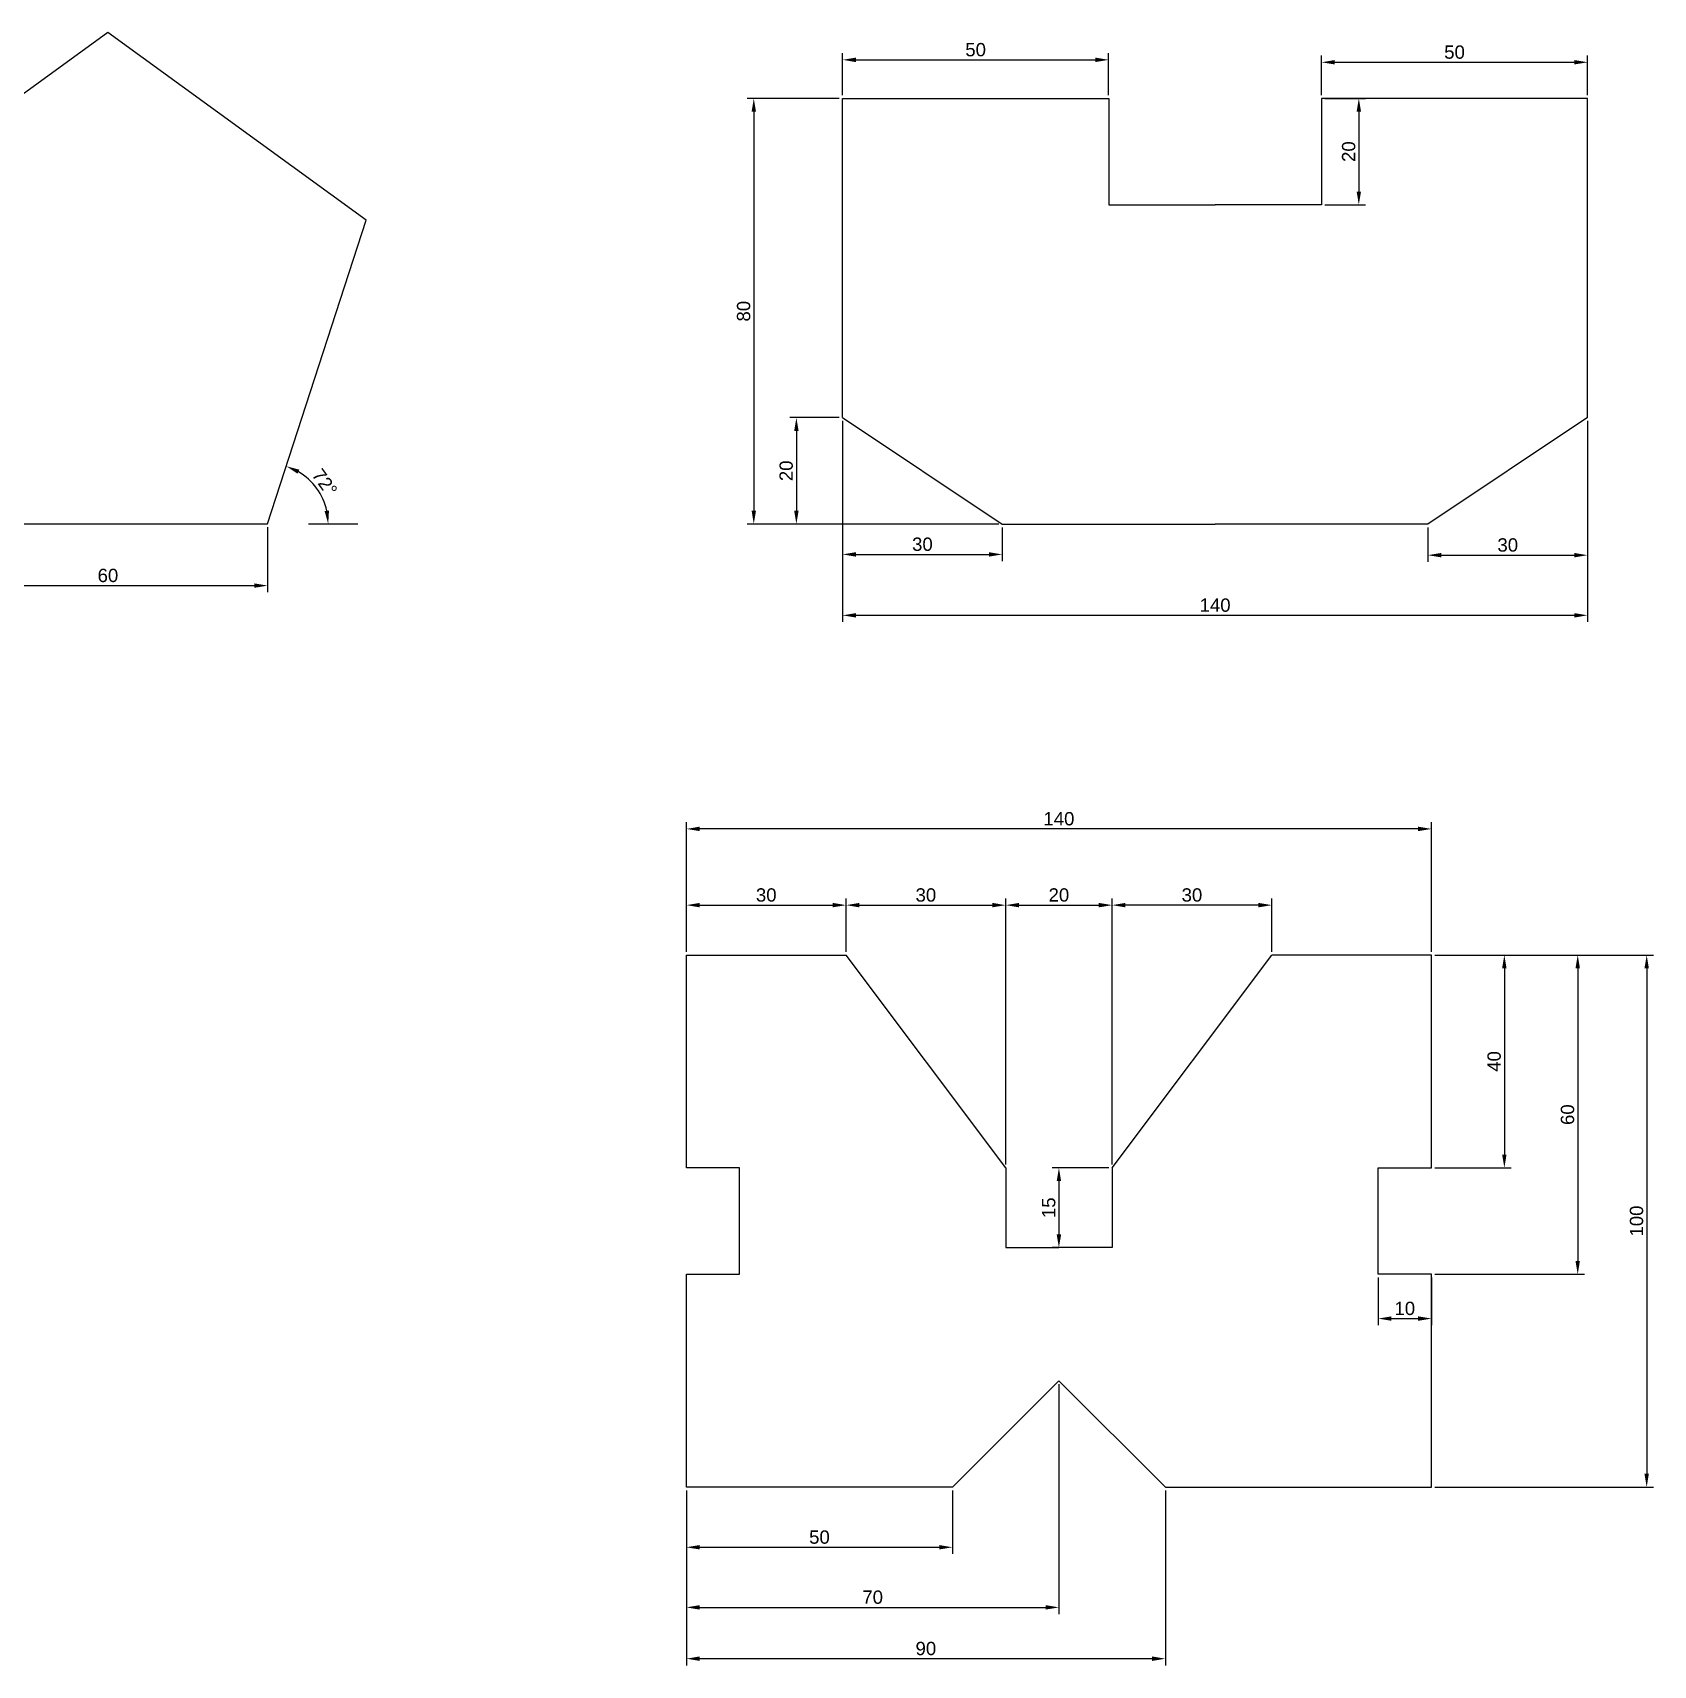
# Model space of a CAD drawing. Header units: millimetres. Extents: x 12100 to 12898, y 4517 to 4831.
# Drawn here: x 12593.8 to 12898.3, y 4516.7 to 4823.6 of the extents above; entities that cross this region are included whole.
import ezdxf

# ---------------------------------------------------------------- set-up
doc = ezdxf.new("R2010")
doc.units = ezdxf.units.MM
doc.styles.get("Standard").update_dxf_attribs({"font": 'arial.ttf'})
doc.dimstyles.new('ISO-25', dxfattribs={"dimtxt": 2.5, "dimasz": 2.5, "dimexe": 1.25, "dimexo": 0.625, "dimtad": 1, "dimtxsty": 'Standard', "dimcen": 2.5, "dimadec": 0, "dimazin": 0, "dimtfac": 1, "dimtmove": 0, "dimatfit": 3, "dimfxl": 0, "dimarcsym": 0})

# ---------------------------------------------------------------- blocks, each defined once
blk = doc.blocks.new('*D12')
at = {"color": 0, "lineweight": -2, "transparency": 16777216}
for p, q in [((12577.92, 4730.67), (12577.92, 4718.44)), ((12637.92, 4730.67), (12637.92, 4718.44)), ((12580.42, 4719.69), (12635.42, 4719.69))]:
    blk.add_line(p, q, dxfattribs=at)
at = {"color": 0, "transparency": 16777216}
for points in [[(12580.42, 4720.11), (12580.42, 4719.28), (12577.92, 4719.69)], [(12635.42, 4720.11), (12635.42, 4719.28), (12637.92, 4719.69)]]:
    blk.add_solid(points, dxfattribs=at)
at = {"layer": 'Defpoints', "color": 0, "transparency": 16777216}
for p in [(12577.92, 4731.3), (12637.92, 4731.3), (12637.92, 4719.69)]:
    blk.add_point(p, dxfattribs=at)
at = {"color": 0, "transparency": 16777216, "insert": (12607.92, 4721.59), "char_height": 2.5, "attachment_point": 5}
blk.add_mtext('60', dxfattribs=at)
blk = doc.blocks.new('*D14')
at = {"color": 0, "lineweight": -2, "transparency": 16777216}
blk.add_arc((12637.91, 4731.28), 11.41, 12.5818, 59.4182, dxfattribs=at)
at = {"color": 0, "transparency": 16777216}
for points in [[(12643.55, 4740.72), (12643.89, 4741.48), (12641.44, 4742.13)], [(12649.46, 4733.81), (12648.63, 4733.72), (12649.32, 4731.28)]]:
    blk.add_solid(points, dxfattribs=at)
at = {"layer": 'Defpoints', "color": 0, "transparency": 16777216}
for p in [(12656.46, 4788.36), (12648.33, 4735.92), (12637.92, 4731.3), (12645.59, 4731.28), (12654.9, 4731.28)]:
    blk.add_point(p, dxfattribs=at)
at = {"color": 0, "transparency": 16777216, "insert": (12648.66, 4739.09), "char_height": 2.5, "attachment_point": 5, "rotation": 306}
blk.add_mtext('72°', dxfattribs=at)
blk = doc.blocks.new('*D15')
at = {"color": 0, "lineweight": -2, "transparency": 16777216}
for p, q in [((12745.98, 4811.89), (12745.98, 4819.77)), ((12748.48, 4818.52), (12793.48, 4818.52)), ((12795.98, 4811.89), (12795.98, 4819.77))]:
    blk.add_line(p, q, dxfattribs=at)
at = {"color": 0, "transparency": 16777216}
for points in [[(12748.48, 4818.94), (12748.48, 4818.1), (12745.98, 4818.52)], [(12793.48, 4818.94), (12793.48, 4818.1), (12795.98, 4818.52)]]:
    blk.add_solid(points, dxfattribs=at)
at = {"layer": 'Defpoints', "color": 0, "transparency": 16777216}
for p in [(12795.98, 4818.52), (12745.98, 4811.27), (12795.98, 4811.27)]:
    blk.add_point(p, dxfattribs=at)
at = {"color": 0, "transparency": 16777216, "insert": (12770.98, 4820.42), "char_height": 2.5, "attachment_point": 5}
blk.add_mtext('50', dxfattribs=at)
blk = doc.blocks.new('*D16')
at = {"color": 0, "lineweight": -2, "transparency": 16777216}
for p, q in [((12835.98, 4811.89), (12835.98, 4819.31)), ((12885.98, 4811.89), (12885.98, 4819.31)), ((12838.48, 4818.06), (12883.48, 4818.06))]:
    blk.add_line(p, q, dxfattribs=at)
at = {"color": 0, "transparency": 16777216}
for points in [[(12838.48, 4818.48), (12838.48, 4817.65), (12835.98, 4818.06)], [(12883.48, 4818.48), (12883.48, 4817.65), (12885.98, 4818.06)]]:
    blk.add_solid(points, dxfattribs=at)
at = {"layer": 'Defpoints', "color": 0, "transparency": 16777216}
for p in [(12885.98, 4818.06), (12835.98, 4811.27), (12885.98, 4811.27)]:
    blk.add_point(p, dxfattribs=at)
at = {"color": 0, "transparency": 16777216, "insert": (12860.98, 4819.96), "char_height": 2.5, "attachment_point": 5}
blk.add_mtext('50', dxfattribs=at)
blk = doc.blocks.new('*D17')
at = {"color": 0, "lineweight": -2, "transparency": 16777216}
for p, q in [((12745.36, 4811.27), (12728.04, 4811.27)), ((12729.29, 4808.77), (12729.29, 4733.77)), ((12775.36, 4731.27), (12728.04, 4731.27))]:
    blk.add_line(p, q, dxfattribs=at)
at = {"color": 0, "transparency": 16777216}
for points in [[(12728.88, 4808.77), (12729.71, 4808.77), (12729.29, 4811.27)], [(12728.88, 4733.77), (12729.71, 4733.77), (12729.29, 4731.27)]]:
    blk.add_solid(points, dxfattribs=at)
at = {"layer": 'Defpoints', "color": 0, "transparency": 16777216}
for p in [(12745.98, 4811.27), (12729.29, 4731.27), (12775.98, 4731.27)]:
    blk.add_point(p, dxfattribs=at)
at = {"color": 0, "transparency": 16777216, "insert": (12727.39, 4771.27), "char_height": 2.5, "attachment_point": 5, "rotation": 90}
blk.add_mtext('80', dxfattribs=at)
blk = doc.blocks.new('*D18')
at = {"color": 0, "lineweight": -2, "transparency": 16777216}
for p, q in [((12745.36, 4751.27), (12736.05, 4751.27)), ((12737.3, 4748.77), (12737.3, 4733.77)), ((12775.36, 4731.27), (12736.05, 4731.27))]:
    blk.add_line(p, q, dxfattribs=at)
at = {"color": 0, "transparency": 16777216}
for points in [[(12736.88, 4748.77), (12737.71, 4748.77), (12737.3, 4751.27)], [(12736.88, 4733.77), (12737.71, 4733.77), (12737.3, 4731.27)]]:
    blk.add_solid(points, dxfattribs=at)
at = {"layer": 'Defpoints', "color": 0, "transparency": 16777216}
for p in [(12745.98, 4751.27), (12737.3, 4731.27), (12775.98, 4731.27)]:
    blk.add_point(p, dxfattribs=at)
at = {"color": 0, "transparency": 16777216, "insert": (12735.39, 4741.27), "char_height": 2.5, "attachment_point": 5, "rotation": 90}
blk.add_mtext('20', dxfattribs=at)
blk = doc.blocks.new('*D19')
at = {"color": 0, "lineweight": -2, "transparency": 16777216}
for p, q in [((12745.98, 4750.64), (12745.98, 4724.31)), ((12775.98, 4730.64), (12775.98, 4724.31)), ((12748.48, 4725.56), (12773.48, 4725.56))]:
    blk.add_line(p, q, dxfattribs=at)
at = {"color": 0, "transparency": 16777216}
for points in [[(12748.48, 4725.97), (12748.48, 4725.14), (12745.98, 4725.56)], [(12773.48, 4725.97), (12773.48, 4725.14), (12775.98, 4725.56)]]:
    blk.add_solid(points, dxfattribs=at)
at = {"layer": 'Defpoints', "color": 0, "transparency": 16777216}
for p in [(12745.98, 4751.27), (12775.98, 4731.27), (12775.98, 4725.56)]:
    blk.add_point(p, dxfattribs=at)
at = {"color": 0, "transparency": 16777216, "insert": (12760.98, 4727.46), "char_height": 2.5, "attachment_point": 5}
blk.add_mtext('30', dxfattribs=at)
blk = doc.blocks.new('*D20')
at = {"color": 0, "lineweight": -2, "transparency": 16777216}
for p, q in [((12885.98, 4750.64), (12885.98, 4724.16)), ((12855.98, 4730.64), (12855.98, 4724.16)), ((12858.48, 4725.41), (12883.48, 4725.41))]:
    blk.add_line(p, q, dxfattribs=at)
at = {"color": 0, "transparency": 16777216}
for points in [[(12858.48, 4725.83), (12858.48, 4725), (12855.98, 4725.41)], [(12883.48, 4725.83), (12883.48, 4725), (12885.98, 4725.41)]]:
    blk.add_solid(points, dxfattribs=at)
at = {"layer": 'Defpoints', "color": 0, "transparency": 16777216}
for p in [(12885.98, 4751.27), (12855.98, 4731.27), (12885.98, 4725.41)]:
    blk.add_point(p, dxfattribs=at)
at = {"color": 0, "transparency": 16777216, "insert": (12870.98, 4727.32), "char_height": 2.5, "attachment_point": 5}
blk.add_mtext('30', dxfattribs=at)
blk = doc.blocks.new('*D21')
at = {"color": 0, "lineweight": -2, "transparency": 16777216}
for p, q in [((12836.61, 4811.27), (12844.24, 4811.27)), ((12842.99, 4808.77), (12842.99, 4793.77)), ((12836.61, 4791.27), (12844.24, 4791.27))]:
    blk.add_line(p, q, dxfattribs=at)
at = {"color": 0, "transparency": 16777216}
for points in [[(12842.58, 4808.77), (12843.41, 4808.77), (12842.99, 4811.27)], [(12842.58, 4793.77), (12843.41, 4793.77), (12842.99, 4791.27)]]:
    blk.add_solid(points, dxfattribs=at)
at = {"layer": 'Defpoints', "color": 0, "transparency": 16777216}
for p in [(12835.98, 4811.27), (12835.98, 4791.27), (12842.99, 4791.27)]:
    blk.add_point(p, dxfattribs=at)
at = {"color": 0, "transparency": 16777216, "insert": (12841.09, 4801.27), "char_height": 2.5, "attachment_point": 5, "rotation": 90}
blk.add_mtext('20', dxfattribs=at)
blk = doc.blocks.new('*D22')
at = {"color": 0, "lineweight": -2, "transparency": 16777216}
for p, q in [((12745.98, 4750.64), (12745.98, 4712.86)), ((12885.98, 4750.64), (12885.98, 4712.86)), ((12748.48, 4714.11), (12883.48, 4714.11))]:
    blk.add_line(p, q, dxfattribs=at)
at = {"color": 0, "transparency": 16777216}
for points in [[(12748.48, 4714.52), (12748.48, 4713.69), (12745.98, 4714.11)], [(12883.48, 4714.52), (12883.48, 4713.69), (12885.98, 4714.11)]]:
    blk.add_solid(points, dxfattribs=at)
at = {"layer": 'Defpoints', "color": 0, "transparency": 16777216}
for p in [(12745.98, 4751.27), (12885.98, 4751.27), (12885.98, 4714.11)]:
    blk.add_point(p, dxfattribs=at)
at = {"color": 0, "transparency": 16777216, "insert": (12815.98, 4716.01), "char_height": 2.5, "attachment_point": 5}
blk.add_mtext('140', dxfattribs=at)
blk = doc.blocks.new('*D47')
at = {"color": 0, "lineweight": -2, "transparency": 16777216}
for p, q in [((12857.26, 4650.25), (12871.59, 4650.25)), ((12870.34, 4647.75), (12870.34, 4612.75)), ((12857.26, 4610.25), (12871.59, 4610.25))]:
    blk.add_line(p, q, dxfattribs=at)
at = {"color": 0, "transparency": 16777216}
for points in [[(12869.92, 4647.75), (12870.75, 4647.75), (12870.34, 4650.25)], [(12869.92, 4612.75), (12870.75, 4612.75), (12870.34, 4610.25)]]:
    blk.add_solid(points, dxfattribs=at)
at = {"layer": 'Defpoints', "color": 0, "transparency": 16777216}
for p in [(12856.63, 4650.25), (12856.63, 4610.25), (12870.34, 4610.25)]:
    blk.add_point(p, dxfattribs=at)
at = {"color": 0, "transparency": 16777216, "insert": (12868.43, 4630.25), "char_height": 2.5, "attachment_point": 5, "rotation": 90}
blk.add_mtext('40', dxfattribs=at)
blk = doc.blocks.new('*D48')
at = {"color": 0, "lineweight": -2, "transparency": 16777216}
for p, q in [((12857.26, 4650.25), (12885.38, 4650.25)), ((12884.13, 4647.75), (12884.13, 4592.75)), ((12857.26, 4590.25), (12885.38, 4590.25))]:
    blk.add_line(p, q, dxfattribs=at)
at = {"color": 0, "transparency": 16777216}
for points in [[(12883.71, 4647.75), (12884.54, 4647.75), (12884.13, 4650.25)], [(12883.71, 4592.75), (12884.54, 4592.75), (12884.13, 4590.25)]]:
    blk.add_solid(points, dxfattribs=at)
at = {"layer": 'Defpoints', "color": 0, "transparency": 16777216}
for p in [(12856.63, 4650.25), (12856.63, 4590.25), (12884.13, 4590.25)]:
    blk.add_point(p, dxfattribs=at)
at = {"color": 0, "transparency": 16777216, "insert": (12882.22, 4620.25), "char_height": 2.5, "attachment_point": 5, "rotation": 90}
blk.add_mtext('60', dxfattribs=at)
blk = doc.blocks.new('*D49')
at = {"color": 0, "lineweight": -2, "transparency": 16777216}
for p, q in [((12857.26, 4650.25), (12898.34, 4650.25)), ((12897.09, 4647.75), (12897.09, 4552.75)), ((12857.26, 4550.25), (12898.34, 4550.25))]:
    blk.add_line(p, q, dxfattribs=at)
at = {"color": 0, "transparency": 16777216}
for points in [[(12896.67, 4647.75), (12897.5, 4647.75), (12897.09, 4650.25)], [(12896.67, 4552.75), (12897.5, 4552.75), (12897.09, 4550.25)]]:
    blk.add_solid(points, dxfattribs=at)
at = {"layer": 'Defpoints', "color": 0, "transparency": 16777216}
for p in [(12856.63, 4650.25), (12856.63, 4550.25), (12897.09, 4550.25)]:
    blk.add_point(p, dxfattribs=at)
at = {"color": 0, "transparency": 16777216, "insert": (12895.19, 4600.25), "char_height": 2.5, "attachment_point": 5, "rotation": 90}
blk.add_mtext('100', dxfattribs=at)
blk = doc.blocks.new('*D50')
at = {"color": 0, "lineweight": -2, "transparency": 16777216}
for p, q in [((12846.63, 4589.62), (12846.63, 4580.67)), ((12856.63, 4589.62), (12856.63, 4580.67)), ((12849.13, 4581.92), (12854.13, 4581.92))]:
    blk.add_line(p, q, dxfattribs=at)
at = {"color": 0, "transparency": 16777216}
for points in [[(12849.13, 4582.34), (12849.13, 4581.5), (12846.63, 4581.92)], [(12854.13, 4582.34), (12854.13, 4581.5), (12856.63, 4581.92)]]:
    blk.add_solid(points, dxfattribs=at)
at = {"layer": 'Defpoints', "color": 0, "transparency": 16777216}
for p in [(12846.63, 4590.25), (12856.63, 4590.25), (12856.63, 4581.92)]:
    blk.add_point(p, dxfattribs=at)
at = {"color": 0, "transparency": 16777216, "insert": (12851.63, 4583.82), "char_height": 2.5, "attachment_point": 5}
blk.add_mtext('10', dxfattribs=at)
blk = doc.blocks.new('*D51')
at = {"color": 0, "lineweight": -2, "transparency": 16777216}
for p, q in [((12716.63, 4549.62), (12716.63, 4537.68)), ((12766.63, 4549.62), (12766.63, 4537.68)), ((12719.13, 4538.93), (12764.13, 4538.93))]:
    blk.add_line(p, q, dxfattribs=at)
at = {"color": 0, "transparency": 16777216}
for points in [[(12719.13, 4539.35), (12719.13, 4538.52), (12716.63, 4538.93)], [(12764.13, 4539.35), (12764.13, 4538.52), (12766.63, 4538.93)]]:
    blk.add_solid(points, dxfattribs=at)
at = {"layer": 'Defpoints', "color": 0, "transparency": 16777216}
for p in [(12716.63, 4550.25), (12766.63, 4550.25), (12766.63, 4538.93)]:
    blk.add_point(p, dxfattribs=at)
at = {"color": 0, "transparency": 16777216, "insert": (12741.63, 4540.83), "char_height": 2.5, "attachment_point": 5}
blk.add_mtext('50', dxfattribs=at)
blk = doc.blocks.new('*D52')
at = {"color": 0, "lineweight": -2, "transparency": 16777216}
for p, q in [((12786.63, 4569.62), (12786.63, 4526.38)), ((12716.63, 4549.62), (12716.63, 4526.38)), ((12719.13, 4527.63), (12784.13, 4527.63))]:
    blk.add_line(p, q, dxfattribs=at)
at = {"color": 0, "transparency": 16777216}
for points in [[(12719.13, 4528.05), (12719.13, 4527.22), (12716.63, 4527.63)], [(12784.13, 4528.05), (12784.13, 4527.22), (12786.63, 4527.63)]]:
    blk.add_solid(points, dxfattribs=at)
at = {"layer": 'Defpoints', "color": 0, "transparency": 16777216}
for p in [(12786.63, 4570.25), (12716.63, 4550.25), (12786.63, 4527.63)]:
    blk.add_point(p, dxfattribs=at)
at = {"color": 0, "transparency": 16777216, "insert": (12751.63, 4529.54), "char_height": 2.5, "attachment_point": 5}
blk.add_mtext('70', dxfattribs=at)
blk = doc.blocks.new('*D53')
at = {"color": 0, "lineweight": -2, "transparency": 16777216}
for p, q in [((12796.01, 4610.25), (12785.38, 4610.25)), ((12786.63, 4607.75), (12786.63, 4597.75)), ((12796.01, 4595.25), (12785.38, 4595.25))]:
    blk.add_line(p, q, dxfattribs=at)
at = {"color": 0, "transparency": 16777216}
for points in [[(12786.21, 4607.75), (12787.05, 4607.75), (12786.63, 4610.25)], [(12786.21, 4597.75), (12787.05, 4597.75), (12786.63, 4595.25)]]:
    blk.add_solid(points, dxfattribs=at)
at = {"layer": 'Defpoints', "color": 0, "transparency": 16777216}
for p in [(12796.63, 4610.25), (12786.63, 4595.25), (12796.63, 4595.25)]:
    blk.add_point(p, dxfattribs=at)
at = {"color": 0, "transparency": 16777216, "insert": (12784.73, 4602.75), "char_height": 2.5, "attachment_point": 5, "rotation": 90}
blk.add_mtext('15', dxfattribs=at)
blk = doc.blocks.new('*D54')
at = {"color": 0, "lineweight": -2, "transparency": 16777216}
for p, q in [((12716.63, 4549.62), (12716.63, 4516.74)), ((12806.63, 4549.62), (12806.63, 4516.74)), ((12804.13, 4517.99), (12719.13, 4517.99))]:
    blk.add_line(p, q, dxfattribs=at)
at = {"color": 0, "transparency": 16777216}
for points in [[(12719.13, 4518.41), (12719.13, 4517.57), (12716.63, 4517.99)], [(12804.13, 4518.41), (12804.13, 4517.57), (12806.63, 4517.99)]]:
    blk.add_solid(points, dxfattribs=at)
at = {"layer": 'Defpoints', "color": 0, "transparency": 16777216}
for p in [(12716.63, 4550.25), (12806.63, 4550.25), (12716.63, 4517.99)]:
    blk.add_point(p, dxfattribs=at)
at = {"color": 0, "transparency": 16777216, "insert": (12761.63, 4519.89), "char_height": 2.5, "attachment_point": 5}
blk.add_mtext('90', dxfattribs=at)
blk = doc.blocks.new('*D55')
at = {"color": 0, "lineweight": -2, "transparency": 16777216}
for p, q in [((12716.63, 4650.87), (12716.63, 4660.88)), ((12719.13, 4659.63), (12744.13, 4659.63)), ((12746.63, 4650.87), (12746.63, 4660.88))]:
    blk.add_line(p, q, dxfattribs=at)
at = {"color": 0, "transparency": 16777216}
for points in [[(12719.13, 4660.05), (12719.13, 4659.22), (12716.63, 4659.63)], [(12744.13, 4660.05), (12744.13, 4659.22), (12746.63, 4659.63)]]:
    blk.add_solid(points, dxfattribs=at)
at = {"layer": 'Defpoints', "color": 0, "transparency": 16777216}
for p in [(12746.63, 4659.63), (12716.63, 4650.25), (12746.63, 4650.25)]:
    blk.add_point(p, dxfattribs=at)
at = {"color": 0, "transparency": 16777216, "insert": (12731.63, 4661.53), "char_height": 2.5, "attachment_point": 5}
blk.add_mtext('30', dxfattribs=at)
blk = doc.blocks.new('*D56')
at = {"color": 0, "lineweight": -2, "transparency": 16777216}
for p, q in [((12746.63, 4650.87), (12746.63, 4660.88)), ((12749.13, 4659.63), (12774.13, 4659.63)), ((12776.63, 4610.87), (12776.63, 4660.88))]:
    blk.add_line(p, q, dxfattribs=at)
at = {"color": 0, "transparency": 16777216}
for points in [[(12749.13, 4660.05), (12749.13, 4659.22), (12746.63, 4659.63)], [(12774.13, 4660.05), (12774.13, 4659.22), (12776.63, 4659.63)]]:
    blk.add_solid(points, dxfattribs=at)
at = {"layer": 'Defpoints', "color": 0, "transparency": 16777216}
for p in [(12776.63, 4659.63), (12746.63, 4650.25), (12776.63, 4610.25)]:
    blk.add_point(p, dxfattribs=at)
at = {"color": 0, "transparency": 16777216, "insert": (12761.63, 4661.53), "char_height": 2.5, "attachment_point": 5}
blk.add_mtext('30', dxfattribs=at)
blk = doc.blocks.new('*D57')
at = {"color": 0, "lineweight": -2, "transparency": 16777216}
for p, q in [((12776.63, 4610.87), (12776.63, 4660.88)), ((12779.13, 4659.63), (12794.13, 4659.63)), ((12796.63, 4610.87), (12796.63, 4660.88))]:
    blk.add_line(p, q, dxfattribs=at)
at = {"color": 0, "transparency": 16777216}
for points in [[(12779.13, 4660.05), (12779.13, 4659.22), (12776.63, 4659.63)], [(12794.13, 4660.05), (12794.13, 4659.22), (12796.63, 4659.63)]]:
    blk.add_solid(points, dxfattribs=at)
at = {"layer": 'Defpoints', "color": 0, "transparency": 16777216}
for p in [(12796.63, 4659.63), (12776.63, 4610.25), (12796.63, 4610.25)]:
    blk.add_point(p, dxfattribs=at)
at = {"color": 0, "transparency": 16777216, "insert": (12786.63, 4661.53), "char_height": 2.5, "attachment_point": 5}
blk.add_mtext('20', dxfattribs=at)
blk = doc.blocks.new('*D58')
at = {"color": 0, "lineweight": -2, "transparency": 16777216}
for p, q in [((12796.63, 4610.87), (12796.63, 4660.88)), ((12824.13, 4659.63), (12799.13, 4659.63)), ((12826.63, 4650.87), (12826.63, 4660.88))]:
    blk.add_line(p, q, dxfattribs=at)
at = {"color": 0, "transparency": 16777216}
for points in [[(12799.13, 4660.05), (12799.13, 4659.22), (12796.63, 4659.63)], [(12824.13, 4660.05), (12824.13, 4659.22), (12826.63, 4659.63)]]:
    blk.add_solid(points, dxfattribs=at)
at = {"layer": 'Defpoints', "color": 0, "transparency": 16777216}
for p in [(12796.63, 4659.63), (12826.63, 4650.25), (12796.63, 4610.25)]:
    blk.add_point(p, dxfattribs=at)
at = {"color": 0, "transparency": 16777216, "insert": (12811.63, 4661.53), "char_height": 2.5, "attachment_point": 5}
blk.add_mtext('30', dxfattribs=at)
blk = doc.blocks.new('*D59')
at = {"color": 0, "lineweight": -2, "transparency": 16777216}
for p, q in [((12716.63, 4650.87), (12716.63, 4675.21)), ((12854.13, 4673.96), (12719.13, 4673.96)), ((12856.63, 4650.87), (12856.63, 4675.21))]:
    blk.add_line(p, q, dxfattribs=at)
at = {"color": 0, "transparency": 16777216}
for points in [[(12719.13, 4674.38), (12719.13, 4673.54), (12716.63, 4673.96)], [(12854.13, 4674.38), (12854.13, 4673.54), (12856.63, 4673.96)]]:
    blk.add_solid(points, dxfattribs=at)
at = {"layer": 'Defpoints', "color": 0, "transparency": 16777216}
for p in [(12716.63, 4673.96), (12716.63, 4650.25), (12856.63, 4650.25)]:
    blk.add_point(p, dxfattribs=at)
at = {"color": 0, "transparency": 16777216, "insert": (12786.63, 4675.86), "char_height": 2.5, "attachment_point": 5}
blk.add_mtext('140', dxfattribs=at)

msp = doc.modelspace()

# ---------------------------------------------------------------- linework, layer by layer
for p, q in [((12745.983, 4751.267), (12745.983, 4811.267)), ((12745.983, 4811.267), (12795.983, 4811.267)), ((12795.983, 4811.267), (12795.983, 4791.267)), ((12885.983, 4811.267), (12835.983, 4811.267)), ((12835.983, 4811.267), (12835.983, 4791.267)), ((12885.983, 4751.267), (12885.983, 4811.267)), ((12795.983, 4791.267), (12815.983, 4791.267)), ((12835.983, 4791.267), (12815.983, 4791.267)), ((12745.983, 4751.267), (12775.983, 4731.267)), ((12885.983, 4751.267), (12855.983, 4731.267)), ((12645.589, 4731.283), (12654.895, 4731.283)), ((12775.983, 4731.267), (12815.983, 4731.267)), ((12855.983, 4731.267), (12815.983, 4731.267)), ((12716.63, 4610.249), (12716.63, 4650.249)), ((12716.63, 4650.249), (12746.63, 4650.249)), ((12776.63, 4610.249), (12746.63, 4650.249)), ((12796.63, 4610.249), (12826.63, 4650.249)), ((12856.63, 4650.249), (12826.63, 4650.249)), ((12856.63, 4610.249), (12856.63, 4650.249)), ((12726.63, 4610.249), (12716.63, 4610.249)), ((12726.63, 4590.249), (12726.63, 4610.249)), ((12776.63, 4610.249), (12776.63, 4595.249)), ((12796.63, 4610.249), (12796.63, 4595.249)), ((12846.63, 4590.249), (12846.63, 4610.249)), ((12846.63, 4610.249), (12856.63, 4610.249)), ((12776.63, 4595.249), (12786.63, 4595.249)), ((12796.63, 4595.249), (12786.63, 4595.249)), ((12716.63, 4550.249), (12716.63, 4590.249)), ((12716.63, 4590.249), (12726.63, 4590.249)), ((12856.63, 4590.249), (12846.63, 4590.249)), ((12856.63, 4550.249), (12856.63, 4590.249)), ((12786.63, 4570.249), (12766.63, 4550.249)), ((12786.63, 4570.249), (12806.63, 4550.249)), ((12766.63, 4550.249), (12716.63, 4550.249)), ((12806.63, 4550.249), (12856.63, 4550.249))]:
    msp.add_line(p, q)
msp.add_lwpolyline([(12577.918, 4731.3), (12637.918, 4731.3), (12656.459, 4788.363), (12607.918, 4823.63), (12559.377, 4788.363)], close=True)

# ---------------------------------------------------------------- dimensions: what is measured, and where the dimension line sits
for base, p1, p2, picture, middle in [((12795.983, 4818.519), (12745.983, 4811.267), (12795.983, 4811.267), '*D15', (12770.983, 4820.421)), ((12885.983, 4818.063), (12835.983, 4811.267), (12885.983, 4811.267), '*D16', (12860.983, 4819.964)), ((12775.983, 4725.557), (12745.983, 4751.267), (12775.983, 4731.267), '*D19', (12760.983, 4727.459)), ((12885.983, 4714.106), (12745.983, 4751.267), (12885.983, 4751.267), '*D22', (12815.983, 4716.007)), ((12885.983, 4725.415), (12855.983, 4731.267), (12885.983, 4751.267), '*D20', (12870.983, 4727.317)), ((12637.918, 4719.693), (12577.918, 4731.3), (12637.918, 4731.3), '*D12', (12607.918, 4721.594)), ((12716.63, 4673.962), (12856.63, 4650.249), (12716.63, 4650.249), '*D59', (12786.63, 4675.863)), ((12746.63, 4659.632), (12716.63, 4650.249), (12746.63, 4650.249), '*D55', (12731.63, 4661.534)), ((12776.63, 4659.632), (12746.63, 4650.249), (12776.63, 4610.249), '*D56', (12761.63, 4661.534)), ((12796.63, 4659.632), (12776.63, 4610.249), (12796.63, 4610.249), '*D57', (12786.63, 4661.533)), ((12796.63, 4659.632), (12826.63, 4650.249), (12796.63, 4610.249), '*D58', (12811.63, 4661.534)), ((12856.63, 4581.921), (12846.63, 4590.249), (12856.63, 4590.249), '*D50', (12851.63, 4583.823)), ((12786.63, 4527.634), (12716.63, 4550.249), (12786.63, 4570.249), '*D52', (12751.63, 4529.535)), ((12766.63, 4538.932), (12716.63, 4550.249), (12766.63, 4550.249), '*D51', (12741.63, 4540.834)), ((12716.63, 4517.989), (12806.63, 4550.249), (12716.63, 4550.249), '*D54', (12761.63, 4519.891))]:
    dim = msp.add_linear_dim(base=base, p1=p1, p2=p2, dimstyle='ISO-25')
    dim.commit()
    dim.dimension.update_dxf_attribs({"geometry": picture, "text_midpoint": middle})
for base, p1, p2, picture, middle in [((12729.295, 4731.267), (12745.983, 4811.267), (12775.983, 4731.267), '*D17', (12727.393, 4771.267)), ((12842.992, 4791.267), (12835.983, 4811.267), (12835.983, 4791.267), '*D21', (12841.091, 4801.267)), ((12737.296, 4731.267), (12745.983, 4751.267), (12775.983, 4731.267), '*D18', (12735.394, 4741.267)), ((12870.335, 4610.249), (12856.63, 4650.249), (12856.63, 4610.249), '*D47', (12868.434, 4630.249)), ((12884.125, 4590.249), (12856.63, 4650.249), (12856.63, 4590.249), '*D48', (12882.224, 4620.249)), ((12897.088, 4550.249), (12856.63, 4650.249), (12856.63, 4550.249), '*D49', (12895.186, 4600.249)), ((12786.63, 4595.249), (12796.63, 4610.249), (12796.63, 4595.249), '*D53', (12784.729, 4602.749))]:
    dim = msp.add_linear_dim(base=base, p1=p1, p2=p2, angle=90, dimstyle='ISO-25')
    dim.commit()
    dim.dimension.update_dxf_attribs({"geometry": picture, "text_midpoint": middle})
dim = msp.add_angular_dim_2l(base=(12648.334, 4735.923), line1=((12645.589, 4731.283), (12654.895, 4731.283)), line2=((12637.918, 4731.3), (12656.459, 4788.363)), dimstyle='ISO-25')
dim.commit()
dim.dimension.update_dxf_attribs({"geometry": '*D14', "text_midpoint": (12648.663, 4739.093)})

doc.saveas('drawing.dxf')
